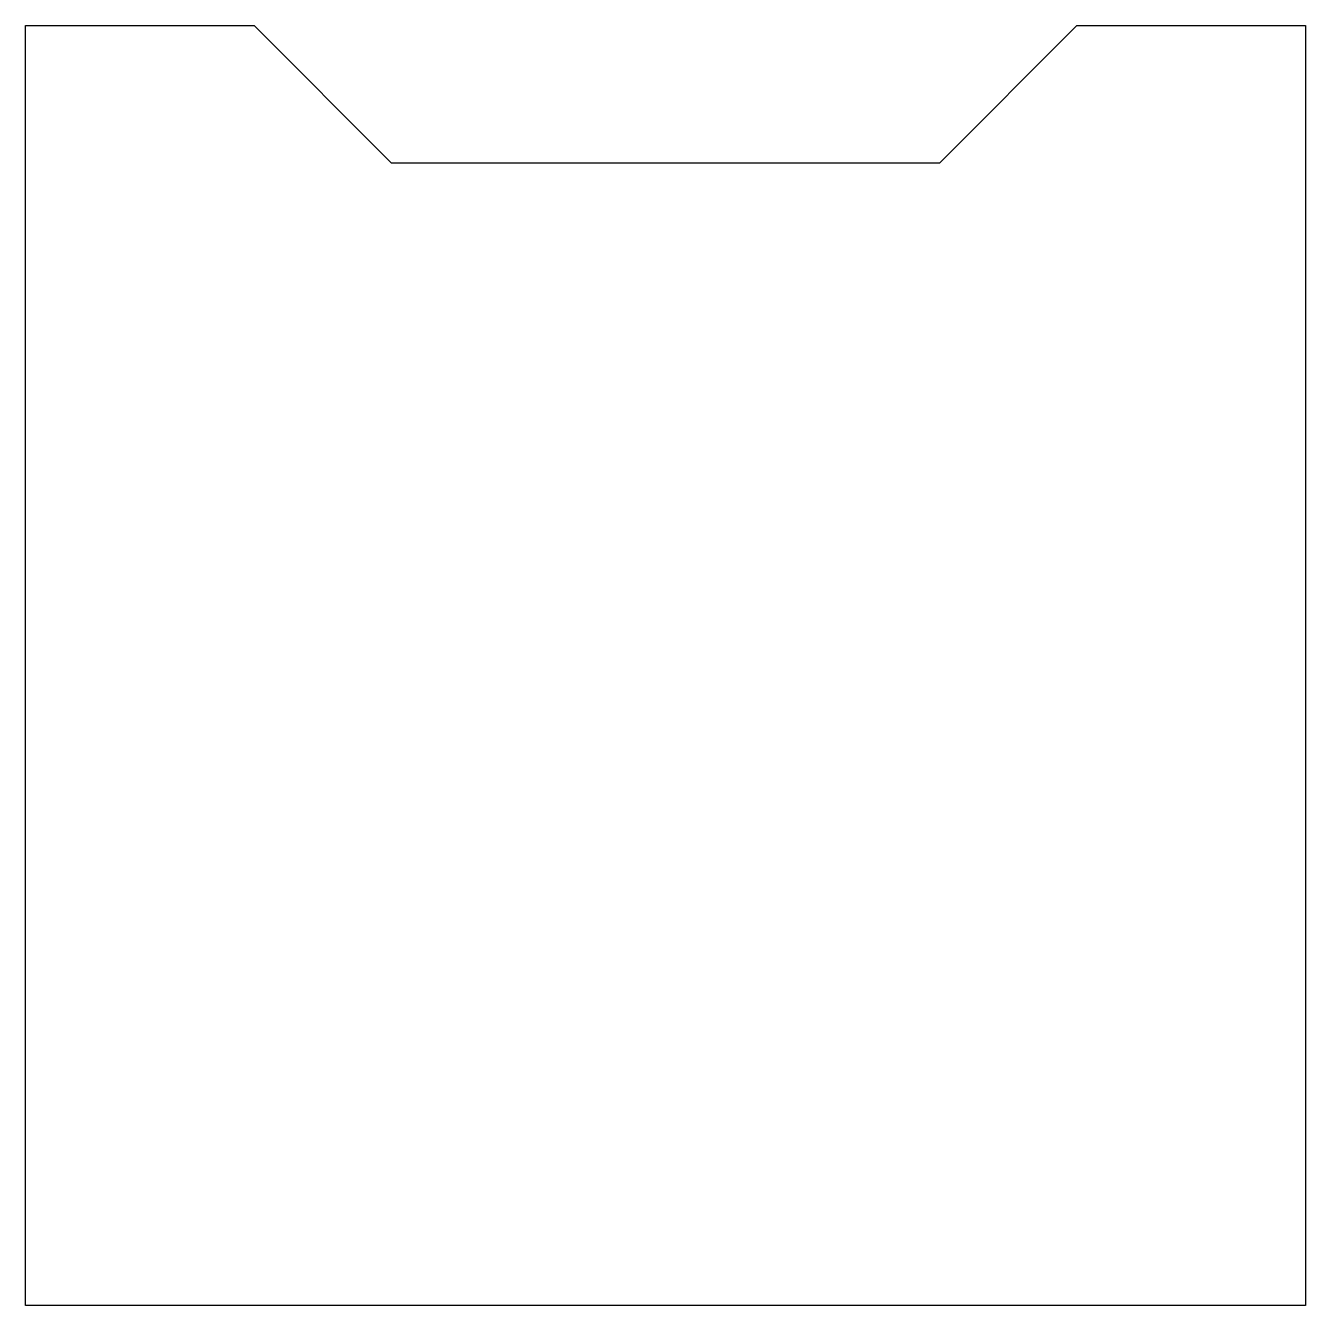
# Model space of a CAD drawing. Extents: x 0 to 70, y -70 to 0.
import ezdxf

# ---------------------------------------------------------------- set-up
doc = ezdxf.new("R2010")
doc.units = 0
doc.layers.add('MODELSKETCH_VISIBLE', color=7, linetype='CONTINUOUS')

msp = doc.modelspace()

# ---------------------------------------------------------------- linework, layer by layer
at = {"layer": 'MODELSKETCH_VISIBLE'}
for p, q in [((0, -70), (0, 0)), ((0, 0), (12.5, 0)), ((12.5, 0), (20, -7.5)), ((50, -7.5), (57.5, 0)), ((57.5, 0), (70, 0)), ((70, 0), (70, -70)), ((20, -7.5), (50, -7.5)), ((70, -70), (0, -70))]:
    msp.add_line(p, q, dxfattribs=at)

doc.saveas('drawing.dxf')
